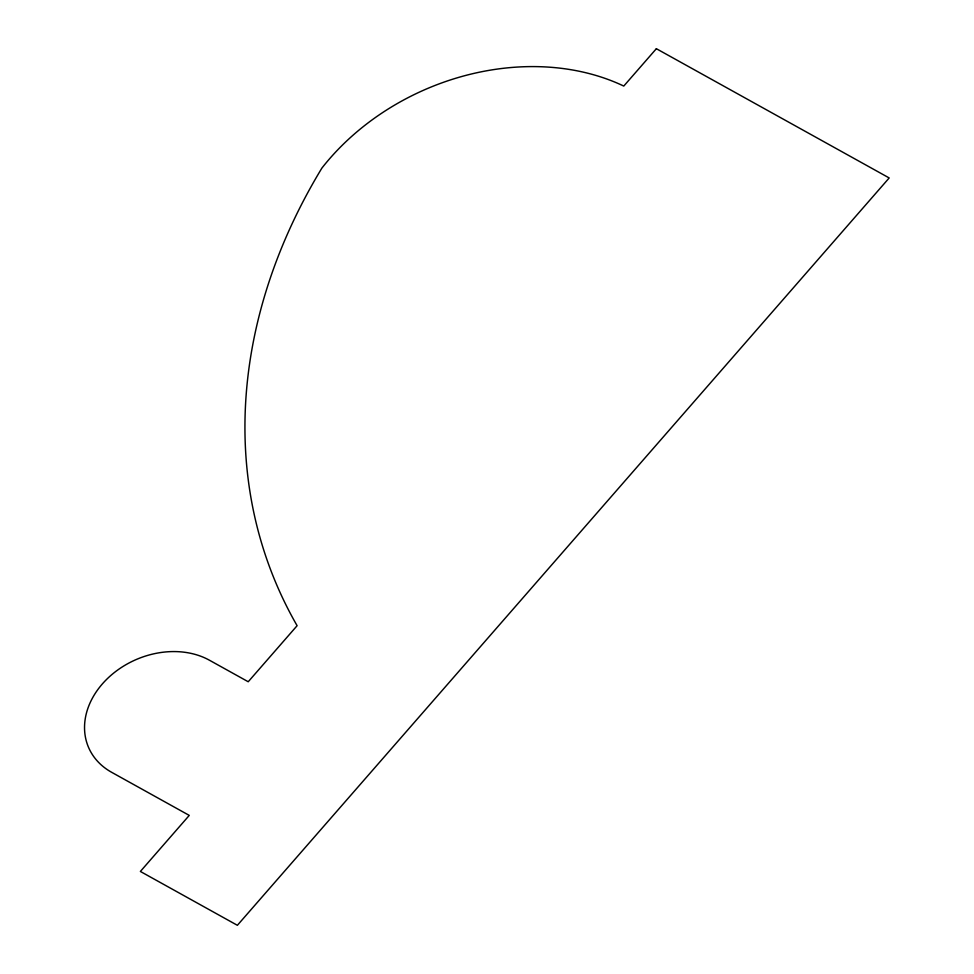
<?xml version="1.0" encoding="UTF-8"?>
<svg xmlns="http://www.w3.org/2000/svg" width="974" height="974" viewBox="0 0 974 974"><rect width="100%" height="100%" fill="white"/><g stroke="black" fill="none" stroke-linecap="round" stroke-linejoin="round"><path stroke-width="1.46" d="M656.366 48.7L623.774 86.065A222.474 175.077 -23.6 0 0 321.907 168.064A625.576 492.284 -23.6 0 0 297.107 625.698L248.224 681.751L209.422 660.214A78.444 61.727 -23.6 0 0 102.331 683.955A78.444 61.727 -23.6 0 0 111.657 772.309L189.26 815.396L140.378 871.45L237.376 925.3L889.189 177.95L656.366 48.7"/></g></svg>
